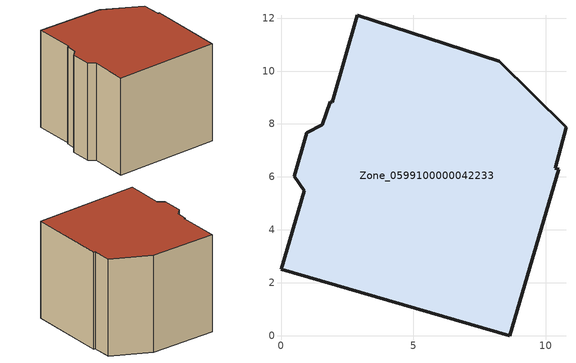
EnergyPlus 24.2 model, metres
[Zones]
Zone_0599100000042233
 floor ground (C_G): 0.87,5.47 0.51,6.03 0.97,7.67 1.56,7.97 1.86,8.84 1.93,8.82 2.88,12.11 8.25,10.37 10.77,7.88 10.37,6.33 10.5,6.29 8.65,0 0,2.51 z0
 wall outside (C_F): 8.65,0 10.5,6.29 10.37,6.33 10.77,7.88 8.25,10.37 2.88,12.11 1.93,8.82 1.86,8.84 1.56,7.97 0.97,7.67 0.51,6.03 0.87,5.47 0,2.51 8.65,0 z0:8.47
 roof outside (C_R): 0.87,5.47 0,2.51 8.65,0 10.5,6.29 10.37,6.33 10.77,7.88 8.25,10.37 2.88,12.11 1.93,8.82 1.86,8.84 1.56,7.97 0.97,7.67 0.51,6.03 z8.47
[BUILDING]
Pand.0599100000042233: North Axis=0; Terrain=City; Loads Convergence Tolerance Value=0.04; Temperature Convergence Tolerance Value=0.4; Solar Distribution=FullExterior; Maximum Number of Warmup Days=25; Minimum Number of Warmup Days=1
[Site:Location]
Rotterdam.The.Hague.AP_ZH_NLD Design_Conditions: Latitude=51.96; Longitude=4.45; Time Zone=1; Elevation=-4.5
[SITE:GROUNDTEMPERATURE:BUILDINGSURFACE]
18, 18, 18, 18, 18, 18, 18, 18, 18, 18, 18, 18
[MATERIAL] Thermal Absorptance=0.9; Solar Absorptance=0.7; Visible Absorptance=0.7
Name | Roughness | Thickness | Conductivity | Density | Specific Heat
G.TC.1946 | MediumSmooth | 0.15 | 1 | 540 | 1210
F.TC.1946 | Rough | 0.3 | 0.857143 | 1920 | 840
R.TC.1946 | MediumRough | 0.2 | 0.909091 | 1500 | 1000
[CONSTRUCTION]
C_G: G.TC.1946
C_F: F.TC.1946
C_R: R.TC.1946
[ZONE]
Zone_0599100000042233: Type=1; Multiplier=1; Ceiling Height=Autocalculate; Volume=Autocalculate; Floor Area=autocalculate; Part of Total Floor Area=Yes
[ZONEINFILTRATION:DESIGNFLOWRATE]
Infil_Zone_0599100000042233: Zone or ZoneList or Space or SpaceList=Zone_0599100000042233; Schedule=AlwaysOn; Design Flow Rate Calculation Method=Flow/Area; Flow Rate per Floor Area=0.003; Constant Term Coefficient=1; Temperature Term Coefficient=0; Velocity Term Coefficient=0; Velocity Squared Term Coefficient=0
[HVACTEMPLATE:ZONE:IDEALLOADSAIRSYSTEM]
Zone_0599100000042233: Maximum Heating Supply Air Temperature=50; Minimum Cooling Supply Air Temperature=13; Maximum Heating Supply Air Humidity Ratio=0.0156; Minimum Cooling Supply Air Humidity Ratio=0.0077; Heating Limit=NoLimit; Cooling Limit=NoLimit; Dehumidification Control Type=ConstantSensibleHeatRatio; Cooling Sensible Heat Ratio=0.7; Dehumidification Setpoint=60; Humidification Control Type=None; Humidification Setpoint=30; Outdoor Air Method=None; Outdoor Air Flow Rate per Person=0.00944; Outdoor Air Flow Rate per Zone Floor Area=0; Outdoor Air Flow Rate per Zone=0; Demand Controlled Ventilation Type=None; Outdoor Air Economizer Type=NoEconomizer; Heat Recovery Type=None; Sensible Heat Recovery Effectiveness=0.7; Latent Heat Recovery Effectiveness=0.65
[ZONECONTROL:THERMOSTAT]
ThermostatControl_Zone_0599100000042233: Zone or ZoneList=Zone_0599100000042233; Control Type Schedule=DualSetpointControlType; Control 1=Thermostat_Zone_0599100000042233; Temperature Difference Between Cutout And Setpoint=0
[THERMOSTATSETPOINT:DUALSETPOINT]
Thermostat_Zone_0599100000042233: Heating Setpoint Temperature Schedule=HeatingSetpoint_Zone_0599100000042233; Cooling Setpoint Temperature Schedule=CoolingSetpoint_Zone_0599100000042233
[SCHEDULE:COMPACT]
HeatingSetpoint_Zone_0599100000042233: Through: 12/31, For: AllDays, Until: 24:00, 21
CoolingSetpoint_Zone_0599100000042233: Through: 12/31, For: AllDays, Until: 24:00, 24
DualSetpointControlType: Through: 12/31, For: AllDays, Until: 24:00, 4
AlwaysOn: Through: 12/31, For: AllDays, Until: 24:00, 1
